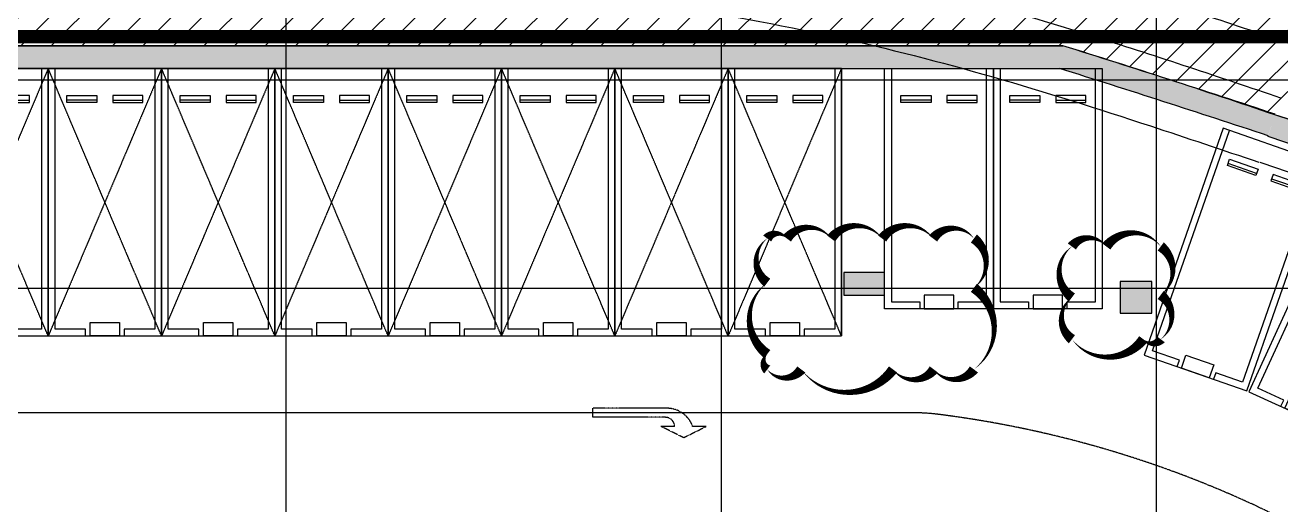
# Model space of a CAD drawing. Extents: x -12047294 to -5625356, y -1456591 to -622873.
# Drawn here: x -5766050 to -5738346, y -668699 to -658119 of the extents above; entities that cross this region are included whole.
import ezdxf
from ezdxf.xclip import XClip

# ---------------------------------------------------------------- set-up
doc = ezdxf.new("R2010")
doc.units = 0
doc.header["$LTSCALE"] = 10
doc.header["$MEASUREMENT"] = 0
doc.header["$XCLIPFRAME"] = 2
for name, pattern in [('DASH', [0.35, 0.25, -0.1]), ('DASHDOT', [1, 0.5, -0.25, 0, -0.25]), ('DOTE', [2.42, 2, -0.2, 0.02, -0.2])]:
    doc.linetypes.add(name, pattern=pattern)
for name, color, linetype in [('A-15-PKNG-普通车位', 162, 'Continuous'), ('A-15-PKNG-机械车位', 136, 'Continuous'), ('A-COLUMN', 10, 'Continuous'), ('A-TEXTROOM-报建', 210, 'Continuous'), ('A-车行线', 144, 'DASH'), ('A用地红线', 10, 'Continuous'), ('DOTE', 9, 'DOTE'), ('PUB_HATCH', 252, 'Continuous'), ('WALL-外', 1, 'Continuous'), ('共享通道', 4, 'Continuous')]:
    doc.layers.add(name, color=color, linetype=linetype)
doc.layers.add('A-本次修改', color=6, linetype='Continuous', plot=False)

# ---------------------------------------------------------------- blocks, each defined once
blk = doc.blocks.new('car-0')
for p, q in [((0, -5300, -100), (0, 0, -100)), ((0, 0, -100), (2400, 0, -100)), ((2400, 0, -100), (2400, -5300, -100)), ((150, 0, -100), (150, -5150, -100)), ((2250, -5150, -100), (2250, 0, -100)), ((360, -750, -100), (360, -600, -100)), ((360, -600, -100), (1025, -600, -100)), ((1025, -700, -100), (360, -700, -100)), ((1025, -750, -100), (360, -750, -100)), ((1025, -600, -100), (1025, -750, -100)), ((2041, -600, -100), (1376, -600, -100)), ((1376, -600, -100), (1376, -750, -100)), ((1376, -700, -100), (2041, -700, -100)), ((1376, -750, -100), (2041, -750, -100)), ((2041, -750, -100), (2041, -600, -100)), ((150, -5150, -100), (775, -5150, -100)), ((775, -5150, -100), (775, -5300, -100)), ((875, -5000, -100), (875, -5300, -100)), ((1525, -5000, -100), (875, -5000, -100)), ((1525, -5300, -100), (1525, -5000, -100)), ((1625, -5300, -100), (1625, -5150, -100)), ((1625, -5150, -100), (2250, -5150, -100)), ((2400, -5300, -100), (0, -5300, -100)), ((875, -5300, -100), (1525, -5300, -100))]:
    blk.add_line(p, q)
blk = doc.blocks.new('*U58')
at = {"layer": 'A-15-PKNG-普通车位', "xscale": -1, "rotation": 277.784948541625}
blk.add_blockref('car-0', (31539, -23248, 100), dxfattribs=at)
blk = doc.blocks.new('fWDEQRQ343R554W54644')
at = {"layer": 'A-15-PKNG-机械车位'}
for p, q in [((-5230576, -659173), (-5233076, -659173)), ((-5230726, -659173), (-5230726, -664923)), ((-5230576, -665073), (-5230576, -659173)), ((-5230576, -659173), (-5230576, -665073)), ((-5228076, -659173), (-5230576, -659173)), ((-5230576, -665073), (-5230576, -659173)), ((-5230576, -659173), (-5230576, -665073)), ((-5230426, -664923), (-5230426, -659173)), ((-5228226, -659173), (-5228226, -664923)), ((-5228076, -665073), (-5228076, -659173)), ((-5228076, -659173), (-5228076, -665073)), ((-5225576, -659173), (-5228076, -659173)), ((-5228076, -665073), (-5228076, -659173)), ((-5228076, -659173), (-5228076, -665073)), ((-5227926, -664923), (-5227926, -659173)), ((-5225726, -659173), (-5225726, -664923)), ((-5225576, -665073), (-5225576, -659173)), ((-5225576, -659173), (-5225576, -665073)), ((-5223076, -659173), (-5225576, -659173)), ((-5225576, -665073), (-5225576, -659173)), ((-5225576, -659173), (-5225576, -665073)), ((-5225426, -664923), (-5225426, -659173)), ((-5223226, -659173), (-5223226, -664923)), ((-5223076, -665073), (-5223076, -659173)), ((-5223076, -659173), (-5223076, -665073)), ((-5220576, -659173), (-5223076, -659173)), ((-5223076, -665073), (-5223076, -659173)), ((-5223076, -659173), (-5223076, -665073)), ((-5222926, -664923), (-5222926, -659173)), ((-5220726, -659173), (-5220726, -664923)), ((-5220576, -665073), (-5220576, -659173)), ((-5220576, -659173), (-5220576, -665073)), ((-5218076, -659173), (-5220576, -659173)), ((-5220576, -665073), (-5220576, -659173)), ((-5220576, -659173), (-5220576, -665073)), ((-5220426, -664923), (-5220426, -659173)), ((-5218226, -659173), (-5218226, -664923)), ((-5218076, -665073), (-5218076, -659173)), ((-5218076, -659173), (-5218076, -665073)), ((-5215576, -659173), (-5218076, -659173)), ((-5218076, -665073), (-5218076, -659173)), ((-5218076, -659173), (-5218076, -665073)), ((-5217926, -664923), (-5217926, -659173)), ((-5215726, -659173), (-5215726, -664923)), ((-5215576, -665073), (-5215576, -659173)), ((-5215576, -659173), (-5215576, -665073)), ((-5215576, -665073), (-5215576, -659173)), ((-5215576, -659173), (-5215576, -665073)), ((-5213076, -659173), (-5215576, -659173)), ((-5215426, -664923), (-5215426, -659173)), ((-5213226, -659173), (-5213226, -664923)), ((-5213076, -665073), (-5213076, -659173)), ((-5213076, -659173), (-5213076, -665073)), ((-5213076, -665073), (-5213076, -659173)), ((-5213076, -659173), (-5213076, -665073)), ((-5230986, -659773), (-5231651, -659773)), ((-5231651, -659873), (-5230986, -659873)), ((-5230986, -659923), (-5230986, -659773)), ((-5230165, -659923), (-5230165, -659773)), ((-5230165, -659773), (-5229500, -659773)), ((-5229500, -659873), (-5230165, -659873)), ((-5229500, -659773), (-5229500, -659923)), ((-5228486, -659773), (-5229151, -659773)), ((-5229151, -659773), (-5229151, -659923)), ((-5229151, -659873), (-5228486, -659873)), ((-5228486, -659923), (-5228486, -659773)), ((-5227665, -659923), (-5227665, -659773)), ((-5227665, -659773), (-5227000, -659773)), ((-5227000, -659873), (-5227665, -659873)), ((-5227000, -659773), (-5227000, -659923)), ((-5225986, -659773), (-5226651, -659773)), ((-5226651, -659773), (-5226651, -659923)), ((-5226651, -659873), (-5225986, -659873)), ((-5225986, -659923), (-5225986, -659773)), ((-5225165, -659923), (-5225165, -659773)), ((-5225165, -659773), (-5224500, -659773)), ((-5224500, -659873), (-5225165, -659873)), ((-5224500, -659773), (-5224500, -659923)), ((-5223486, -659773), (-5224151, -659773)), ((-5224151, -659773), (-5224151, -659923)), ((-5224151, -659873), (-5223486, -659873)), ((-5223486, -659923), (-5223486, -659773)), ((-5222665, -659923), (-5222665, -659773)), ((-5222665, -659773), (-5222000, -659773)), ((-5222000, -659873), (-5222665, -659873)), ((-5222000, -659773), (-5222000, -659923)), ((-5220986, -659773), (-5221651, -659773)), ((-5221651, -659773), (-5221651, -659923)), ((-5221651, -659873), (-5220986, -659873)), ((-5220986, -659923), (-5220986, -659773)), ((-5220165, -659923), (-5220165, -659773)), ((-5220165, -659773), (-5219500, -659773)), ((-5219500, -659873), (-5220165, -659873)), ((-5219500, -659773), (-5219500, -659923)), ((-5218486, -659773), (-5219151, -659773)), ((-5219151, -659773), (-5219151, -659923)), ((-5219151, -659873), (-5218486, -659873)), ((-5218486, -659923), (-5218486, -659773)), ((-5217665, -659923), (-5217665, -659773)), ((-5217665, -659773), (-5217000, -659773)), ((-5217000, -659873), (-5217665, -659873)), ((-5217000, -659773), (-5217000, -659923)), ((-5215986, -659773), (-5216651, -659773)), ((-5216651, -659773), (-5216651, -659923)), ((-5216651, -659873), (-5215986, -659873)), ((-5215986, -659923), (-5215986, -659773)), ((-5215165, -659923), (-5215165, -659773)), ((-5215165, -659773), (-5214500, -659773)), ((-5214500, -659873), (-5215165, -659873)), ((-5214500, -659773), (-5214500, -659923)), ((-5213486, -659773), (-5214151, -659773)), ((-5214151, -659773), (-5214151, -659923)), ((-5214151, -659873), (-5213486, -659873)), ((-5213486, -659923), (-5213486, -659773)), ((-5231651, -659923), (-5230986, -659923)), ((-5229500, -659923), (-5230165, -659923)), ((-5229151, -659923), (-5228486, -659923)), ((-5227000, -659923), (-5227665, -659923)), ((-5226651, -659923), (-5225986, -659923)), ((-5224500, -659923), (-5225165, -659923)), ((-5224151, -659923), (-5223486, -659923)), ((-5222000, -659923), (-5222665, -659923)), ((-5221651, -659923), (-5220986, -659923)), ((-5219500, -659923), (-5220165, -659923)), ((-5219151, -659923), (-5218486, -659923)), ((-5217000, -659923), (-5217665, -659923)), ((-5216651, -659923), (-5215986, -659923)), ((-5214500, -659923), (-5215165, -659923)), ((-5214151, -659923), (-5213486, -659923)), ((-5229651, -665073), (-5229651, -664773)), ((-5229651, -664773), (-5229001, -664773)), ((-5229001, -664773), (-5229001, -665073)), ((-5227151, -665073), (-5227151, -664773)), ((-5227151, -664773), (-5226501, -664773)), ((-5226501, -664773), (-5226501, -665073)), ((-5224651, -665073), (-5224651, -664773)), ((-5224651, -664773), (-5224001, -664773)), ((-5224001, -664773), (-5224001, -665073)), ((-5222151, -665073), (-5222151, -664773)), ((-5222151, -664773), (-5221501, -664773)), ((-5221501, -664773), (-5221501, -665073)), ((-5219651, -665073), (-5219651, -664773)), ((-5219651, -664773), (-5219001, -664773)), ((-5219001, -664773), (-5219001, -665073)), ((-5217151, -665073), (-5217151, -664773)), ((-5217151, -664773), (-5216501, -664773)), ((-5216501, -664773), (-5216501, -665073)), ((-5214651, -665073), (-5214651, -664773)), ((-5214651, -664773), (-5214001, -664773)), ((-5214001, -664773), (-5214001, -665073)), ((-5233076, -665073), (-5230576, -665073)), ((-5230726, -664923), (-5231401, -664923)), ((-5230576, -665073), (-5228076, -665073)), ((-5229751, -664923), (-5230426, -664923)), ((-5229751, -665073), (-5229751, -664923)), ((-5229001, -665073), (-5229651, -665073)), ((-5228226, -664923), (-5228901, -664923)), ((-5228901, -664923), (-5228901, -665073)), ((-5228076, -665073), (-5225576, -665073)), ((-5227251, -664923), (-5227926, -664923)), ((-5227251, -665073), (-5227251, -664923)), ((-5226501, -665073), (-5227151, -665073)), ((-5225726, -664923), (-5226401, -664923)), ((-5226401, -664923), (-5226401, -665073)), ((-5225576, -665073), (-5223076, -665073)), ((-5224751, -664923), (-5225426, -664923)), ((-5224751, -665073), (-5224751, -664923)), ((-5224001, -665073), (-5224651, -665073)), ((-5223226, -664923), (-5223901, -664923)), ((-5223901, -664923), (-5223901, -665073)), ((-5223076, -665073), (-5220576, -665073)), ((-5222251, -664923), (-5222926, -664923)), ((-5222251, -665073), (-5222251, -664923)), ((-5221501, -665073), (-5222151, -665073)), ((-5220726, -664923), (-5221401, -664923)), ((-5221401, -664923), (-5221401, -665073)), ((-5220576, -665073), (-5218076, -665073)), ((-5219751, -664923), (-5220426, -664923)), ((-5219751, -665073), (-5219751, -664923)), ((-5219001, -665073), (-5219651, -665073)), ((-5218226, -664923), (-5218901, -664923)), ((-5218901, -664923), (-5218901, -665073)), ((-5218076, -665073), (-5215576, -665073)), ((-5217251, -664923), (-5217926, -664923)), ((-5217251, -665073), (-5217251, -664923)), ((-5216501, -665073), (-5217151, -665073)), ((-5215726, -664923), (-5216401, -664923)), ((-5216401, -664923), (-5216401, -665073)), ((-5215576, -665073), (-5213076, -665073)), ((-5214751, -664923), (-5215426, -664923)), ((-5214751, -665073), (-5214751, -664923)), ((-5214001, -665073), (-5214651, -665073)), ((-5213226, -664923), (-5213901, -664923)), ((-5213901, -664923), (-5213901, -665073))]:
    blk.add_line(p, q, dxfattribs=at)
at = {"layer": 'A-15-PKNG-机械车位', "linetype": 'DASH'}
for p, q in [((-5230576, -665073), (-5233076, -659173)), ((-5230576, -659173), (-5233076, -665073)), ((-5228076, -665073), (-5230576, -659173)), ((-5228076, -659173), (-5230576, -665073)), ((-5225576, -665073), (-5228076, -659173)), ((-5225576, -659173), (-5228076, -665073)), ((-5223076, -665073), (-5225576, -659173)), ((-5223076, -659173), (-5225576, -665073)), ((-5220576, -665073), (-5223076, -659173)), ((-5220576, -659173), (-5223076, -665073)), ((-5218076, -665073), (-5220576, -659173)), ((-5218076, -659173), (-5220576, -665073)), ((-5215576, -665073), (-5218076, -659173)), ((-5215576, -659173), (-5218076, -665073)), ((-5213076, -665073), (-5215576, -659173)), ((-5213076, -659173), (-5215576, -665073))]:
    blk.add_line(p, q, dxfattribs=at)
blk = doc.blocks.new('dFASDWA$Wfdf3')
at = {"layer": 'A-15-PKNG-普通车位'}
for p in [(2140611, 76300, 100), (2143011, 76300, 100)]:
    blk.add_blockref('car-0', p, dxfattribs=at)
for p, rotation in [((2115302, 56671, -100), 62.95571453074376), ((2116516, 58798, -100), 57.63412212558551)]:
    blk.add_blockref('*U58', p, dxfattribs=dict(at, rotation=rotation))
at = {"layer": 'A-15-PKNG-机械车位'}
blk.add_blockref('fWDEQRQ343R554W54644', (7352736, 735473), dxfattribs=at)
blk = doc.blocks.new('fdfADQW$#fdF3R')
at = {"layer": 'PUB_HATCH'}
for points in [[(10143156, -2074209), (10143656, -2074709), (10182015, -2074709), (10182091, -2074209)], [(10186721, -2075889), (10186775, -2075719, 0.003757), (10182091, -2074209), (10182015, -2074709, -0.003698), (10186617, -2076194)], [(10197359, -2082387), (10197715, -2082034, 0.104919), (10186771, -2075736), (10186721, -2075883), (10186617, -2076212, -0.104675)]]:
    blk.add_hatch(color=256, dxfattribs=at).paths.add_polyline_path(points)
at = {"layer": 'WALL-外'}
for p, q in [((10143156, -2074209), (10182091, -2074209)), ((10143656, -2074709), (10182015, -2074709)), ((10186771, -2075736), (10186775, -2075719)), ((10186617, -2076212), (10186617, -2076194))]:
    blk.add_line(p, q, dxfattribs=at)
for centre, radius, start, end in [((10083950, -2386601), 327445, 71.69823, 72.55921), ((10083950, -2386601), 326945, 71.69823, 72.54578), ((10177401, -2104674), 30417, 48.0997, 72.0578), ((10177401, -2104674), 29917, 48.1552, 72.0578)]:
    blk.add_arc(centre, radius, start, end, dxfattribs=at)
blk = doc.blocks.new('A$C55541BB0')
at = {"layer": 'A-车行线', "ltscale": 2}
for p, q in [((667, 4167), (667, 3667)), ((667, 3000), (667, 2500)), ((0, 2724), (0, 0)), ((333, 2667), (333, 0)), ((333, 0), (0, 0))]:
    blk.add_line(p, q, dxfattribs=at)
for points in [[(1083, 3333), (667, 4167)], [(1083, 3333), (667, 2500)]]:
    blk.add_lwpolyline(points, dxfattribs=at)
for centre, radius, start in [((1000, 2724), 1000, 109.4712), ((667, 2667), 333, 90)]:
    blk.add_arc(centre, radius, start, 180, dxfattribs=at)
blk = doc.blocks.new('dASDASEWQ%$555443')
at = {"layer": 'A-车行线', "ltscale": 5}
blk.add_line((2411423, 68705), (2378937, 68704), dxfattribs=at)
for centre, radius, start, end in [((2411423, 64205), 4500, 82.7825, 90), ((2409015, 45184), 23673, 24.058, 82.7825)]:
    blk.add_arc(centre, radius, start, end, dxfattribs=at)
at = {"layer": 'A-车行线', "extrusion": (0, 0, -1), "xscale": -0.6000051700102624, "yscale": 0.6000051700102624, "zscale": -0.6000051700102624, "rotation": 90}
blk.add_blockref('A$C55541BB0', (-2404364, 68805, 200), dxfattribs=at)
blk = doc.blocks.new('FDFe23wdwd3234')
at = {"layer": '共享通道', "color": 156}
blk.add_lwpolyline([(61642.136, 86137.783, 0.105100522), (51087.322, 92222.711, 0.240409312)], format="xyb", dxfattribs=at)
for points, knots in [([(29588.097, 98999.92), (30167.501, 98976.338), (30746.84, 98952.759), (32484.009, 98875.157), (33640.994, 98814.267), (36145.379, 98622.545), (37491.766, 98478.319), (40171.248, 98073.484), (41504.033, 97817.85), (44230.925, 97191.098), (45621.475, 96810.447), (48379.518, 95974.044), (49748.417, 95520.731), (51383.832, 94971.616), (51651.674, 94881.442), (51919.53, 94791.263)], [0, 0, 0, 0, 1.737847834, 1.737847834, 5.213543503, 5.213543503, 9.27985726, 9.27985726, 13.346171018, 13.346171018, 17.672115646, 17.672115646, 21.998060275, 21.998060275, 22.845508582, 22.845508582, 22.845508582, 22.845508582]), ([(29588.097, 98999.919), (30167.502, 98976.337), (30746.84, 98952.758), (32484.009, 98875.156), (33640.994, 98814.266), (36145.379, 98622.543), (37491.766, 98478.317), (40171.248, 98073.482), (41504.033, 97817.848), (44230.925, 97191.097), (45621.476, 96810.446), (48379.518, 95974.042), (49748.417, 95520.729), (51383.832, 94971.614), (51651.674, 94881.44), (51919.53, 94791.261)], [0, 0, 0, 0, 1.737847834, 1.737847834, 5.213543503, 5.213543503, 9.27985726, 9.27985726, 13.346171018, 13.346171018, 17.672115646, 17.672115646, 21.998060275, 21.998060275, 22.845508582, 22.845508582, 22.845508582, 22.845508582]), ([(29539.298, 97800.912), (30119.045, 97777.317), (30697.141, 97753.785), (32425.815, 97676.555), (33572.415, 97616.058), (35840.68, 97442.307), (36968.217, 97326.347), (39674.699, 96951.078), (41258.056, 96651.039), (44386.409, 95914.652), (45936.373, 95472.609), (48833.357, 94564.004), (50180.905, 94110.422), (51536.643, 93653.986)], [0, 0, 0, 0, 1.738876187, 1.738876187, 5.216628561, 5.216628561, 8.694380935, 8.694380935, 13.625284313, 13.625284313, 18.556187691, 18.556187691, 22.845508582, 22.845508582, 22.845508582, 22.845508582]), ([(29539.298, 97800.911), (30119.045, 97777.316), (30697.141, 97753.784), (32425.816, 97676.553), (33572.415, 97616.057), (35840.68, 97442.306), (36968.217, 97326.345), (39674.699, 96951.077), (41258.056, 96651.037), (44386.409, 95914.651), (45936.373, 95472.607), (48833.357, 94564.002), (50180.905, 94110.42), (51536.643, 93653.984)], [0, 0, 0, 0, 1.738876187, 1.738876187, 5.216628561, 5.216628561, 8.694380935, 8.694380935, 13.625284313, 13.625284313, 18.556187691, 18.556187691, 22.845508582, 22.845508582, 22.845508582, 22.845508582]), ([(29478.299, 96302.152), (30059.166, 96278.511), (30636.439, 96255.009), (32356.377, 96178.141), (33491.309, 96118.044), (35712.023, 95947.597), (36810.661, 95834.216), (39174.672, 95505.612), (40451.928, 95274.259), (42880.356, 94740.289), (44030.572, 94443.925), (46340.702, 93780.982), (47498.211, 93414.942), (49458.97, 92770.698), (50255.372, 92502.621), (51058.035, 92232.389)], [0, 0, 0, 0, 1.742252932, 1.742252932, 5.226758796, 5.226758796, 8.71126466, 8.71126466, 12.80682579, 12.80682579, 16.556366872, 16.556366872, 20.305907955, 20.305907955, 22.845508582, 22.845508582, 22.845508582, 22.845508582])]:
    blk.add_open_spline(points, degree=3, knots=knots, dxfattribs=at)
blk = doc.blocks.new('_FZH')
blk.add_lwpolyline([(-0.5, -0.5), (0.5, -0.5), (0.5, 0.5), (-0.5, 0.5)], close=True)
at = {"layer": 'PUB_HATCH'}
blk.add_solid([(-0.5, -0.5), (0.5, -0.5), (-0.5, 0.5), (0.5, 0.5)], dxfattribs=at)

msp = doc.modelspace()

# ---------------------------------------------------------------- hatches: boundary and pattern name
at = {"layer": 'A-TEXTROOM-报建'}
h = msp.add_hatch(dxfattribs=at)
h.set_pattern_fill('ANSI31', color=156, scale=300)
h.set_pattern_definition([(45, (6459.6, 7e-09), (-336.759605, 336.759605), [])])
edge = h.paths.add_edge_path(flags=16)
edge.add_arc((-5789890.1, -733372.9), 19800.3, 180.00002, 210.33182)
edge.add_line((-5806980, -743372.1), (-5798690.9, -743375))
edge.add_arc((-5798679.1, -768354), 24979, 71.82959, 90.02715, ccw=False)
edge.add_arc((-5798679.1, -768354), 24979, 46.40636, 71.82959, ccw=False)
edge.add_arc((-5761511.4, -729209.4), 29000, 226.55073, 235.72344)
edge.add_line((-5777843.9, -753173), (-5734626.5, -753172.4))
edge.add_line((-5734626.5, -753172.4), (-5734626.6, -742573))
edge.add_line((-5734626.6, -742573), (-5724090.3, -742573.2))
edge.add_line((-5724090.3, -742573.2), (-5724090.3, -706873))
edge.add_line((-5724090.3, -706873), (-5715090.4, -706873))
edge.add_line((-5715090.4, -706873), (-5715090.4, -697848.9))
edge.add_arc((-5806750.6, -701974.8), 91753, 2.577338, 4.963321)
edge.add_arc((-5757072.8, -697881.8), 41908, 5.26452, 17.9861)
edge.add_arc((-5817479.3, -718426.1), 105710, 18.467251, 21.437185)
edge.add_arc((-5747882, -689052.2), 30252, 17.82622, 40.55905)
edge.add_arc((-5746701.1, -686704.3), 27846.7, 38.4683, 72.82075)
edge.add_arc((-5793741.7, -821555.8), 170652.4, 71.1042, 72.756978)
edge.add_line((-5743156, -658573.2), (-5782091.3, -658573.2))
edge.add_line((-5782091.3, -658573.2), (-5782091.3, -664172.9))
edge.add_line((-5782091.3, -664172.9), (-5804290.4, -664172.9))
edge.add_line((-5804290.4, -664172.9), (-5804290.4, -680572.8))
edge.add_line((-5804290.4, -680572.8), (-5809690.4, -680572.8))
edge.add_line((-5809690.4, -680572.8), (-5809690.4, -733372.9))
h.paths.add_polyline_path([(-5821993.3, -644043.7), (-5678940.3, -644043.7), (-5678940.3, -767193.7), (-5821993.3, -767193.7)])

# ---------------------------------------------------------------- linework, layer by layer
at = {"layer": 'A-TEXTROOM-报建', "color": 156}
msp.add_lwpolyline([(-5809690.4, -733372.9, 0.1331257), (-5806980, -743372.1), (-5798690.9, -743375, -0.0795691), (-5790889.5, -744620.6, -0.111387), (-5781455.1, -750263, 0.0400449), (-5777843.9, -753173), (-5734626.5, -753172.4), (-5734626.6, -742573), (-5724090.3, -742573.2), (-5724090.3, -706873), (-5715090.4, -706873), (-5715090.4, -697848.9, 0.0104112), (-5715341.6, -694036.5, 0.0555655), (-5717212.8, -684941.1, 0.0129595), (-5719082.4, -679791.1, 0.0995173), (-5724898.4, -669381.4, 0.1510236), (-5738476.2, -660100, 0.0072117), (-5743156, -658573.2), (-5782091.3, -658573.2), (-5782091.3, -664172.9), (-5804290.4, -664172.9), (-5804290.4, -680572.8), (-5809690.4, -680572.8)], format="xyb", close=True, dxfattribs=at)
at = {"layer": 'A-本次修改', "color": 7}
msp.add_lwpolyline([(-5749677.8, -662824.6, 0, 225, 0.5), (-5749677.8, -663799.6, 0, 225, 0.5), (-5749677.8, -665374.6, 0, 225, 0.5), (-5749677.8, -665712, 0, 225, 0.5), (-5748927.8, -665712, 0, 225, 0.5), (-5746902.8, -665712, 0, 225, 0.5), (-5746002.8, -665712, 0, 225, 0.5), (-5745119.2, -665712, 0, 225, 0.5), (-5745119.2, -663912, 0, 225, 0.5), (-5745119.2, -662824.6, 0, 225, 0.5), (-5746019.2, -662824.6, 0, 225, 0.5), (-5747144.2, -662824.6, 0, 225, 0.5), (-5748269.2, -662824.6, 0, 225, 0.5), (-5749244.2, -662824.6, 0, 225, 0.5)], format="xyseb", close=True, dxfattribs=at)
at = {"layer": 'A-本次修改', "color": 3}
msp.add_lwpolyline([(-5742956.8, -663000.9, 0, 225, 0.5), (-5742956.8, -664125.9, 0, 225, 0.5), (-5742956.8, -665045.3, 0, 225, 0.5), (-5741381.8, -665045.3, 0, 225, 0.5), (-5740997.5, -665045.3, 0, 225, 0.5), (-5740997.5, -664070.3, 0, 225, 0.5), (-5740997.5, -663000.9, 0, 225, 0.5), (-5742197.5, -663000.9, 0, 225, 0.5)], format="xyseb", close=True, dxfattribs=at)
at = {"layer": 'A用地红线', "color": 14, "linetype": 'DASHDOT', "ltscale": 3, "const_width": 300, "elevation": -100}
msp.add_lwpolyline([(-5809890.3, -666374.4, -0.4142685), (-5801889.6, -658373.6), (-5734890.4, -658373.6, -0.4142223), (-5714889.7, -678373.5), (-5714890.4, -745373.9, -0.3336182), (-5720657.7, -753056.7, -0.0708226), (-5722890.3, -753373.6), (-5789889.5, -753373.5, -0.4142223), (-5809890.3, -733373.7), (-5809890.3, -666373.6)], format="xyb", close=True, dxfattribs=at)
at = {"layer": 'DOTE', "linetype": 'DOTE'}
for p, q in [((-5760289.7, -756448.6), (-5760289.7, -655372.8)), ((-5750689.7, -756448.6), (-5750689.7, -655372.8)), ((-5741089.7, -756448.6), (-5741089.7, -655372.8))]:
    msp.add_line(p, q, dxfattribs=at)
at = {"layer": 'DOTE'}
for p, q in [((-5812892.3, -659323.4), (-5711892.7, -659323.4)), ((-5812892.3, -663923.4), (-5711892.7, -663923.4))]:
    msp.add_line(p, q, dxfattribs=at)

# ---------------------------------------------------------------- block references
ref = msp.add_blockref('FDFe23wdwd3234', (-5789889.7, -753373.4, -100))
XClip(ref).set_block_clipping_path([(-32103.6271261964, -13820.2654429288), (110949.3835978871, 109329.7345570714)])
msp.add_blockref('fdfADQW$#fdF3R', (-15925247.5, 1415636.1, -100))
at = {"layer": 'A-15-PKNG-普通车位'}
msp.add_blockref('dFASDWA$Wfdf3', (-7887700.3, -735373.4), dxfattribs=at)
at = {"layer": 'A-COLUMN', "xscale": 899.9999997038393, "yscale": 499.9999998499406, "zscale": 499.9999998499406, "rotation": 1.494845e-08}
msp.add_blockref('_FZH', (-5747539.7, -663823.4), dxfattribs=at)
at = {"layer": 'A-COLUMN', "xscale": 700, "yscale": 700, "zscale": 700}
msp.add_blockref('_FZH', (-5741539.7, -664123.4), dxfattribs=at)
at = {"layer": 'A-车行线'}
msp.add_blockref('dASDASEWQ%$555443', (-8157887.2, -735373.4), dxfattribs=at)

doc.saveas('drawing.dxf')
